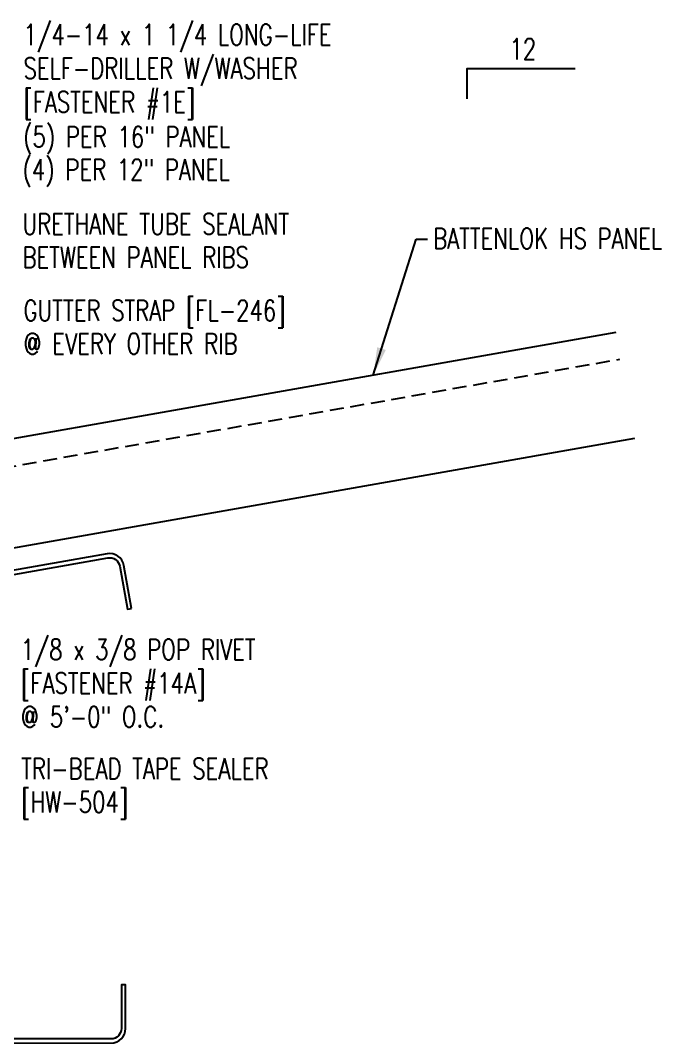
# Model space of a CAD drawing. Header units: inches. Extents: x -2.3 to 40.2, y 3.4 to 51.7.
# Drawn here: x 22.13 to 33.7, y 13.93 to 32.27 of the extents above; entities that cross this region are included whole.
import ezdxf
from ezdxf.enums import TextEntityAlignment as Align

# ---------------------------------------------------------------- set-up
doc = ezdxf.new("R2010")
doc.units = ezdxf.units.IN
doc.header["$MEASUREMENT"] = 0
doc.linetypes.add('HIDDEN2', pattern=[0.1875, 0.125, -0.0625])
for name, color, linetype in [('MARK', 1, 'Continuous'), ('PANEL', 11, 'Continuous'), ('STLA', 10, 'Continuous'), ('TEXT', 2, 'Continuous')]:
    doc.layers.add(name, color=color, linetype=linetype)
doc.styles.add('TEXT', font='SIMPLEX', dxfattribs={"width": 0.75, "height": 6})
doc.styles.add('TEXT1', font='ROMANS.shx', dxfattribs={"width": 0.75, "height": 0.375})
doc.dimstyles.new('DETAIL$7', dxfattribs={"dimscale": 4, "dimtxt": 6, "dimasz": 0.125, "dimexe": 0.0625, "dimexo": 0.125, "dimgap": 0.0625, "dimtad": 1, "dimdec": 5, "dimzin": 3, "dimdsep": 46, "dimlunit": 4, "dimtxsty": 'TEXT', "dimblk": 'ARCHTICK', "dimcen": 0.0625, "dimclrd": 7, "dimclre": 7, "dimclrt": 2, "dimadec": 0, "dimazin": 0, "dimtfac": 0.666667, "dimtdec": 5, "dimtmove": 0, "dimatfit": 3, "dimfxl": 0, "dimfrac": 2, "dimtolj": 1, "dimtzin": 3, "dimarcsym": 0})

# ---------------------------------------------------------------- blocks, each defined once
blk = doc.blocks.new('slopl1')
at = {"layer": 'MARK', "color": 6}
blk.add_lwpolyline([(0, 0), (0, 0.1368), (0.4871, 0.1368)], dxfattribs=at)
at = {"layer": 'MARK', "color": 2, "style": 'TEXT1', "width": 0.75}
blk.add_text('12', height=0.09375, dxfattribs=at).set_placement((0.1909, 0.1779))
blk.add_attdef('SLOPL1', text='', height=0.0938, dxfattribs=at).set_placement((-0.0549, 0.0243), align=Align.RIGHT)
blk = doc.blocks.new('dsc-HW-504')
at = {"layer": 'TEXT', "style": 'TEXT1', "width": 0.75}
for s, p in [('TRI-BEAD TAPE SEALER', (0, 0)), ('[HW-504]', (0, -0.6))]:
    blk.add_text(s, height=0.375, dxfattribs=at).set_placement(p)
at = {"layer": 'TEXT', "style": 'TEXT1', "flags": 1}
for tag, p in [('COLOR', (0, -1.2)), ('CALC', (0, -1.2)), ('OPT1', (0, -1.2)), ('OPT2', (0, -1.2)), ('OPT3', (0, -1.2)), ('GAGE', (0, -1.2)), ('SHPLN', (0, -1.2)), ('PART', (0, -1.2)), ('DESCRIPTION', (0, -1.2)), ('MULTIPLE', (0, -1.2)), ('SPARE1', (0, -1.8)), ('SPARE2', (0, -1.8)), ('SPARE3', (0, -1.8)), ('SPARE4', (0, -1.8)), ('SPARE5', (0, -1.8)), ('SPARE6', (0, -1.8)), ('SPARE7', (0, -1.8)), ('SPARE8', (0, -1.8)), ('SPARE9', (0, -1.8)), ('SPARE10', (0, -1.8))]:
    blk.add_attdef(tag, p, '', height=0.375, dxfattribs=at)
blk = doc.blocks.new('dsc-FL-246')
at = {"layer": 'TEXT', "style": 'TEXT1', "width": 0.75}
for s, p in [('GUTTER STRAP [FL-246]', (0, 0)), ('@ EVERY OTHER RIB', (0, -0.6))]:
    blk.add_text(s, height=0.375, dxfattribs=at).set_placement(p)
at = {"layer": 'TEXT', "style": 'TEXT1', "flags": 1}
for tag, p in [('COLOR', (0, -1.2)), ('CALC', (0, -1.2)), ('OPT1', (0, -1.2)), ('OPT2', (0, -1.2)), ('OPT3', (0, -1.2)), ('GAGE', (0, -1.2)), ('SHPLN', (0, -1.2)), ('PART', (0, -1.2)), ('DESCRIPTION', (0, -1.2)), ('MULTIPLE', (0, -1.2)), ('SPARE1', (0, -1.8)), ('SPARE2', (0, -1.8)), ('SPARE3', (0, -1.8)), ('SPARE4', (0, -1.8)), ('SPARE5', (0, -1.8)), ('SPARE6', (0, -1.8)), ('SPARE7', (0, -1.8)), ('SPARE8', (0, -1.8)), ('SPARE9', (0, -1.8)), ('SPARE10', (0, -1.8))]:
    blk.add_attdef(tag, p, '', height=0.375, dxfattribs=at)
blk = doc.blocks.new('FD-F1e')
at = {"layer": 'TEXT', "style": 'TEXT1', "width": 0.75}
for s, p in [('1/4-14 x 1 1/4 LONG-LIFE', (0.0047, -0.0408)), ('SELF-DRILLER W/WASHER', (0.0047, -0.1926)), ('[FASTENER #1E]', (0.0047, -0.3444))]:
    blk.add_text(s, height=0.09375, dxfattribs=at).set_placement(p)
blk.add_attdef('(QUANTITY)', (0.9263, -0.3444), '', height=0.0938, dxfattribs=at)
at = {"layer": 'TEXT', "style": 'TEXT1', "flags": 1}
for tag, p in [('Color', (0.0245, -0.5337)), ('Calc', (0.0245, -0.5337)), ('Opt1', (0.0245, -0.5337)), ('Opt2', (0.0245, -0.5337)), ('Opt3', (0.0245, -0.5337)), ('Description', (0.0245, -0.5337)), ('Multiple', (0.0245, -0.5337)), ('Part', (0.0245, -0.5337)), ('Spare1', (0.0245, -0.7212)), ('Spare2', (0.0245, -0.7212)), ('Spare3', (0.0245, -0.7212)), ('Spare4', (0.0245, -0.7212)), ('Spare5', (0.0245, -0.7212)), ('Spare6', (0.0245, -0.7212)), ('Spare7', (0.0245, -0.7212)), ('Spare8', (0.0245, -0.7212)), ('Spare9', (0.0245, -0.7212)), ('Spare10', (0.0245, -0.7212))]:
    blk.add_attdef(tag, p, '', height=0.0938, dxfattribs=at)
blk = doc.blocks.new('_ArchTick')
at = {"color": 0, "linetype": 'ByBlock', "const_width": 0.15}
blk.add_lwpolyline([(-0.5, -0.5), (0.5, 0.5)], dxfattribs=at)
blk = doc.blocks.new('FD-F14A')
at = {"layer": 'TEXT', "style": 'TEXT1', "width": 0.75}
for s, p in [('1/8 x 3/8 POP RIVET', (0.0047, -0.0408)), ('[FASTENER #14A]', (0.0047, -0.1926))]:
    blk.add_text(s, height=0.09375, dxfattribs=at).set_placement(p)
blk.add_attdef('(QUANTITY)', (0.0047, -0.3444), '', height=0.0938, dxfattribs=at)

msp = doc.modelspace()

# ---------------------------------------------------------------- linework, layer by layer
at = {"layer": 'PANEL'}
msp.add_line((21.35254, 24.61633), (32.87718, 26.64844), dxfattribs=at)
at = {"layer": 'PANEL', "color": 8, "linetype": 'HIDDEN2', "ltscale": 2}
msp.add_line((21.43786, 24.1325), (32.9395, 26.16055), dxfattribs=at)
at = {"layer": 'PANEL'}
msp.add_lwpolyline([(14.67993, 21.46984), (33.21406, 24.73791)], dxfattribs=at)
at = {"layer": 'STLA'}
msp.add_lwpolyline([(24.13286, 21.66445), (23.99606, 22.44028, 0.41421356), (23.69231, 22.65296), (19.24316, 21.86846, 0.36397023), (19.02649, 21.61024), (19.02649, 14.09245, 0.41421356), (19.28869, 13.83025), (23.76429, 13.83025, 0.41421356), (24.02649, 14.09245), (24.02649, 14.88025), (23.95179, 14.88025), (23.95179, 14.09245, -0.41421356), (23.76429, 13.90495), (19.28869, 13.90495, -0.41421356), (19.10119, 14.09245), (19.10119, 21.61024, -0.36397023), (19.25613, 21.79489), (23.70528, 22.5794, -0.41421356), (23.92249, 22.42731), (24.05929, 21.65148)], format="xyb", close=True, dxfattribs=at)

# ---------------------------------------------------------------- block references
at = {"layer": 'MARK', "xscale": 3.999999999999996, "yscale": 4, "zscale": 4}
msp.add_blockref('slopl1', (30.18595, 30.85632), dxfattribs=at)
at = {"layer": 'TEXT', "xscale": 4, "yscale": 4, "zscale": 4}
msp.add_blockref('FD-F1e', (22.1656, 31.98818), dxfattribs=at)
at = {"layer": 'TEXT'}
for name, p in [('dsc-FL-246', (22.18707, 26.85261)), ('dsc-HW-504', (22.14419, 18.59013))]:
    msp.add_blockref(name, p, dxfattribs=at)
at = {"layer": 'TEXT', "xscale": 4, "yscale": 4, "zscale": 4}
msp.add_blockref('FD-F14A', (22.12102, 20.90167), dxfattribs=at).add_auto_attribs({'(QUANTITY)': '@ 5\'-0" O.C.'})

# ---------------------------------------------------------------- texts
at = {"layer": 'TEXT', "style": 'TEXT1', "width": 0.75}
for s, p in [('(5) PER 16" PANEL', (22.17966, 29.98402)), ('(4) PER 12" PANEL', (22.16849, 29.39232)), ('URETHANE TUBE SEALANT', (22.16574, 28.41056)), ('BATTENLOK HS PANEL', (29.57458, 28.14957)), ('BETWEEN PANEL RIBS', (22.16574, 27.81056))]:
    msp.add_text(s, height=0.375, dxfattribs=at).set_placement(p)

# ---------------------------------------------------------------- leaders
at = {"layer": 'TEXT'}
msp.add_leader([(28.49438, 25.87563), (29.26633, 28.32453), (29.47525, 28.32453)], dimstyle='DETAIL$7', dxfattribs=at)

doc.saveas('drawing.dxf')
